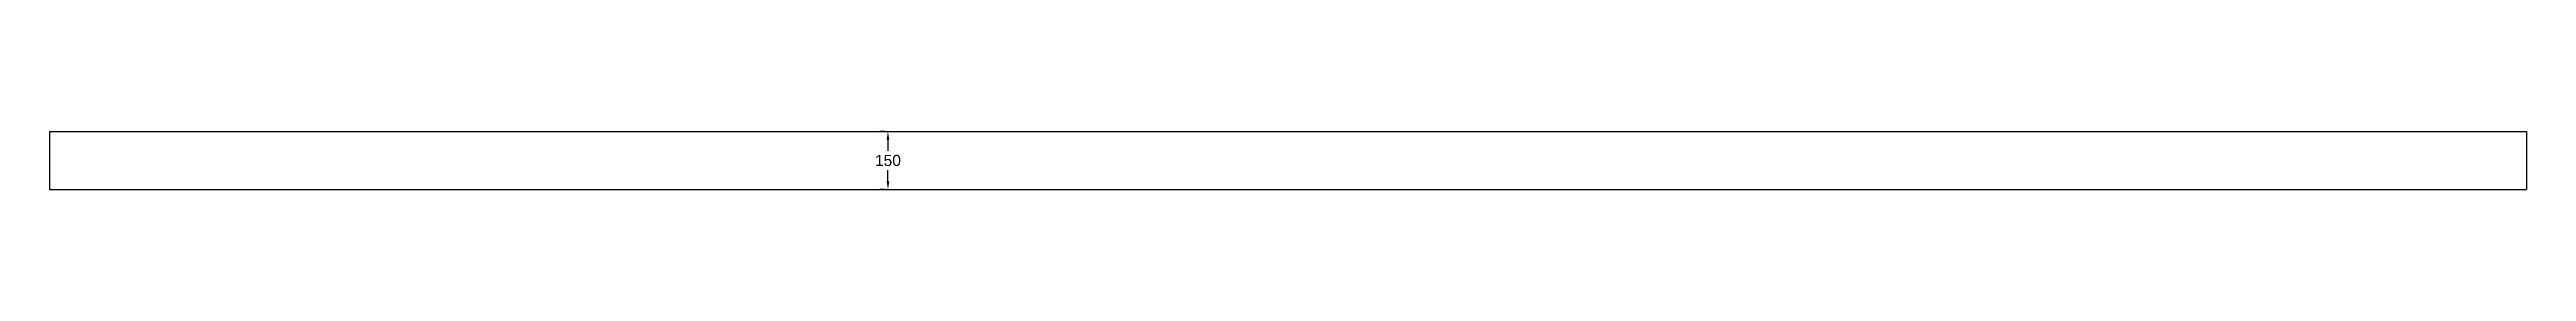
# Model space of a CAD drawing. Header units: millimetres. Extents: x -38650 to -32252, y -10845 to -10695.
import ezdxf

# ---------------------------------------------------------------- set-up
doc = ezdxf.new("R2010")
doc.units = ezdxf.units.MM
doc.header["$MEASUREMENT"] = 0
doc.styles.get("Standard").update_dxf_attribs({"font": 'arial.ttf'})
doc.dimstyles.get("Standard").update_dxf_attribs({"dimscale": 115, "dimtxt": 0.25, "dimasz": 0.18, "dimexe": 0.18, "dimexo": 0.0625, "dimgap": 0.09, "dimtad": 0, "dimtih": 1, "dimtoh": 1, "dimdec": 0, "dimzin": 0, "dimdsep": 46, "dimtxsty": 'Standard', "dimcen": 0.09, "dimclrd": 2, "dimclre": 2, "dimclrt": 3, "dimadec": 0, "dimazin": 0, "dimtfac": 1, "dimtdec": 0, "dimtofl": 0, "dimtmove": 0, "dimatfit": 3, "dimfxl": 1, "dimtolj": 1, "dimtzin": 0, "dimarcsym": 0})

# ---------------------------------------------------------------- blocks, each defined once
blk = doc.blocks.new('*D0')
at = {"color": 2, "lineweight": -2}
for p, q in [((-36491.7, -10694.6), (-36505.2, -10694.6)), ((-36484.5, -10715.3), (-36484.5, -10744.5)), ((-36484.5, -10823.9), (-36484.5, -10794.6)), ((-36491.7, -10844.6), (-36505.2, -10844.6))]:
    blk.add_line(p, q, dxfattribs=at)
at = {"color": 2}
for points in [[(-36487.9, -10715.3), (-36481, -10715.3), (-36484.5, -10694.6)], [(-36487.9, -10823.9), (-36481, -10823.9), (-36484.5, -10844.6)]]:
    blk.add_solid(points, dxfattribs=at)
at = {"layer": 'Defpoints', "color": 0}
for p in [(-36484.5, -10694.6), (-36484.5, -10694.6), (-36484.5, -10844.6)]:
    blk.add_point(p, dxfattribs=at)
at = {"color": 3, "insert": (-36484.5, -10769.6), "char_height": 28.75, "attachment_point": 5}
blk.add_mtext('\\A1;150', dxfattribs=at)

msp = doc.modelspace()

# ---------------------------------------------------------------- linework, layer by layer
for p, q in [((-38650.5, -10694.6), (-38650.5, -10844.6)), ((-38650.5, -10694.6), (-32251.5, -10694.6)), ((-32251.5, -10694.6), (-32251.5, -10844.6)), ((-38650.5, -10844.6), (-32251.5, -10844.6))]:
    msp.add_line(p, q)

# ---------------------------------------------------------------- dimensions: what is measured, and where the dimension line sits
dim = msp.add_linear_dim(base=(-36484.5, -10694.6), p1=(-36484.5, -10844.6), p2=(-36484.5, -10694.6), angle=90, dimstyle='Standard')
dim.commit()
dim.dimension.update_dxf_attribs({"geometry": '*D0', "text_midpoint": (-36484.5, -10769.6)})

doc.saveas('drawing.dxf')
